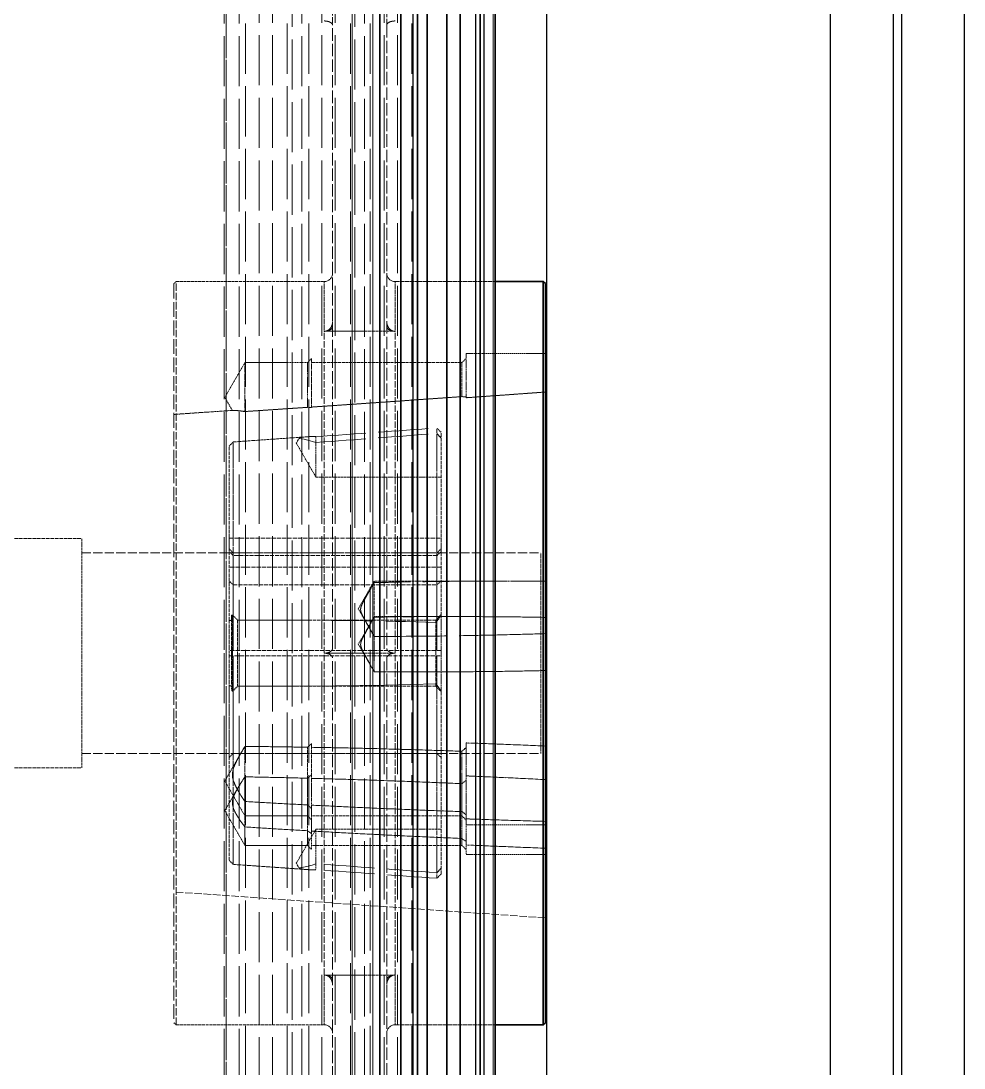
# Model space of a CAD drawing. Header units: millimetres. Extents: x 2711 to 34823, y 3042 to 25750.
# Drawn here: x 14853.1 to 15079.1, y 12528.1 to 12778.9 of the extents above; entities that cross this region are included whole.
import ezdxf

# ---------------------------------------------------------------- set-up
doc = ezdxf.new("R2010")
doc.units = ezdxf.units.MM
doc.linetypes.add('DASHED', pattern=[15, 12, -3])

# ---------------------------------------------------------------- blocks, each defined once
blk = doc.blocks.new('A$C637D7238')
at = {"color": 7, "linetype": 'DASHED', "lineweight": 13}
for p, q in [((973.35, 2530), (973.35, 10)), ((978.35, 2530), (978.35, 10)), ((980, 2530), (980, 10)), ((942.67, 1672.8), (942.67, 1270)), ((946.32, 1672.8), (946.32, 1270)), ((946.32, 1672.8), (946.32, 1270)), ((959.02, 1270), (959.02, 1672.8)), ((959.02, 1270), (959.02, 1672.8)), ((961.32, 1672.8), (961.32, 1270)), ((961.32, 1672.8), (961.32, 1270)), ((974.02, 1270), (974.02, 1672.8)), ((974.02, 1270), (974.02, 1672.8)), ((976.32, 1672.8), (976.32, 1270)), ((976.32, 1672.8), (976.32, 1270)), ((989.02, 1270), (989.02, 1672.8)), ((991.32, 1672.8), (991.32, 1270)), ((1004.02, 1270), (1004.02, 1672.8)), ((951.07, 881), (951.07, 1659)), ((951.07, 881), (951.07, 1659)), ((954.27, 881), (954.27, 1659)), ((954.27, 881), (954.27, 1659)), ((966.07, 881), (966.07, 1659)), ((966.07, 881), (966.07, 1659)), ((969.27, 881), (969.27, 1659)), ((969.27, 881), (969.27, 1659)), ((981.07, 881), (981.07, 1659)), ((981.07, 881), (981.07, 1659)), ((984.27, 881), (984.27, 1659)), ((984.27, 881), (984.27, 1659)), ((996.07, 881), (996.07, 1659)), ((999.27, 881), (999.27, 1659)), ((943.17, 887.5), (943.17, 1652.5)), ((943.17, 890.1), (943.17, 1652.5)), ((1007.17, 1652.5), (1007.17, 887.5)), ((947.81, 1645.77), (947.81, 1137.91)), ((957.81, 1645.77), (957.81, 1137.91)), ((962.96, 1645.77), (962.96, 1137.91)), ((972.96, 1645.77), (972.96, 1137.91)), ((977.71, 1645.77), (977.71, 1137.92)), ((987.71, 1645.77), (987.71, 1137.92)), ((1007.17, 1421.41), (1007.17, 887.5)), ((942.67, 1270), (942.67, 867.2)), ((946.32, 1270), (946.32, 867.2)), ((946.32, 1270), (946.32, 867.2)), ((959.02, 867.2), (959.02, 1270)), ((959.02, 867.2), (959.02, 1270)), ((961.32, 1270), (961.32, 867.2)), ((961.32, 1270), (961.32, 867.2)), ((974.02, 867.2), (974.02, 1270)), ((974.02, 867.2), (974.02, 1270)), ((976.32, 1270), (976.32, 867.2)), ((976.32, 1270), (976.32, 867.2)), ((989.02, 867.2), (989.02, 1270)), ((991.32, 1270), (991.32, 867.2)), ((1004.02, 867.2), (1004.02, 1270))]:
    blk.add_line(p, q, dxfattribs=at)
at = {"color": 7, "lineweight": 35}
for p, q in [((980, 2530), (980, 10)), ((985, 2530), (985, 10)), ((989.02, 1270), (989.02, 1672.8)), ((991.32, 1672.8), (991.32, 1270)), ((1004.02, 1270), (1004.02, 1672.8)), ((1007.67, 1270), (1007.67, 1672.8)), ((996.07, 887.37), (996.07, 1659)), ((999.27, 882.8), (999.27, 1659)), ((989.02, 897.44), (989.02, 1270)), ((991.32, 1270), (991.32, 894.16)), ((1004.02, 876.02), (1004.02, 1270)), ((1007.67, 870.81), (1007.67, 1270))]:
    blk.add_line(p, q, dxfattribs=at)
at = {"color": 7, "lineweight": 13}
for p, q in [((973.35, 2525), (973.35, 15)), ((978.35, 2525), (978.35, 15))]:
    blk.add_line(p, q, dxfattribs=at)
at = {"color": 7, "linetype": 'DASHED', "lineweight": 13, "ltscale": 0.128461}
for p, q in [((968.67, 1497.48), (968.67, 1420.41)), ((981.67, 1420.41), (981.67, 1497.48))]:
    blk.add_line(p, q, dxfattribs=at)
at = {"color": 7, "linetype": 'DASHED', "lineweight": 13, "ltscale": 0.248759}
for p, q in [((968.67, 1271.15), (968.67, 1420.41)), ((981.67, 1420.41), (981.67, 1271.15)), ((968.67, 1119.59), (968.67, 1268.85)), ((981.67, 1268.85), (981.67, 1119.59))]:
    blk.add_line(p, q, dxfattribs=at)
at = {"color": 7, "linetype": 'DASHED', "lineweight": 13, "ltscale": 0.001179}
for p, q in [((930.67, 1358.5), (931.17, 1359)), ((931.17, 1181), (930.67, 1181.5))]:
    blk.add_line(p, q, dxfattribs=at)
at = {"color": 7, "linetype": 'DASHED', "lineweight": 13, "ltscale": 0.295}
blk.add_line((930.67, 1358.5), (930.67, 1181.5), dxfattribs=at)
at = {"color": 7, "linetype": 'DASHED', "lineweight": 13, "ltscale": 0.148333}
for p, q in [((931.17, 1270), (931.17, 1359)), ((931.17, 1270), (931.17, 1359)), ((1019.17, 1359), (1019.17, 1270)), ((931.17, 1181), (931.17, 1270)), ((931.17, 1181), (931.17, 1270)), ((1019.17, 1270), (1019.17, 1181))]:
    blk.add_line(p, q, dxfattribs=at)
at = {"color": 7, "linetype": 'DASHED', "lineweight": 13, "ltscale": 0.059167}
for p, q in [((931.17, 1359), (966.67, 1359)), ((931.17, 1181), (966.67, 1181))]:
    blk.add_line(p, q, dxfattribs=at)
at = {"color": 7, "linetype": 'DASHED', "lineweight": 13, "ltscale": 0.019873}
for p, q in [((966.67, 1347.08), (966.67, 1359)), ((983.67, 1347.08), (983.67, 1359)), ((966.67, 1181), (966.67, 1192.92)), ((983.67, 1181), (983.67, 1192.92))]:
    blk.add_line(p, q, dxfattribs=at)
at = {"color": 7, "linetype": 'DASHED', "lineweight": 13, "ltscale": 0.04}
for p, q in [((983.67, 1359), (1007.67, 1359)), ((1018.58, 1270), (1018.58, 1294)), ((1018.58, 1246), (1018.58, 1270)), ((983.67, 1181), (1007.67, 1181))]:
    blk.add_line(p, q, dxfattribs=at)
at = {"color": 7, "lineweight": 35, "ltscale": 0.019166}
for p, q in [((1007.67, 1359), (1019.17, 1359)), ((1007.67, 1181), (1019.17, 1181))]:
    blk.add_line(p, q, dxfattribs=at)
at = {"color": 7, "lineweight": 35, "ltscale": 0.148333}
for p, q in [((1019.17, 1359), (1019.17, 1270)), ((1019.17, 1270), (1019.17, 1181))]:
    blk.add_line(p, q, dxfattribs=at)
at = {"color": 7, "lineweight": 35, "ltscale": 0.001179}
for p, q in [((1019.67, 1358.5), (1019.17, 1359)), ((1019.17, 1181), (1019.67, 1181.5))]:
    blk.add_line(p, q, dxfattribs=at)
at = {"color": 7, "lineweight": 35, "ltscale": 0.295}
blk.add_line((1019.67, 1181.5), (1019.67, 1358.5), dxfattribs=at)
at = {"color": 7, "linetype": 'DASHED', "lineweight": 13, "ltscale": 0.028333}
for p, q in [((983.67, 1347.08), (966.67, 1347.08)), ((983.67, 1347.08), (966.67, 1347.08)), ((983.67, 1270), (966.67, 1270)), ((983.67, 1270), (966.67, 1270)), ((983.67, 1192.92), (966.67, 1192.92)), ((983.67, 1192.92), (966.67, 1192.92))]:
    blk.add_line(p, q, dxfattribs=at)
at = {"color": 7, "linetype": 'DASHED', "lineweight": 13, "ltscale": 0.12846}
for p, q in [((966.67, 1270), (966.67, 1347.08)), ((966.67, 1270), (966.67, 1347.08)), ((983.67, 1270), (983.67, 1347.08)), ((983.67, 1270), (983.67, 1347.08)), ((966.67, 1192.92), (966.67, 1270)), ((966.67, 1192.92), (966.67, 1270)), ((983.67, 1192.92), (983.67, 1270)), ((983.67, 1192.92), (983.67, 1270))]:
    blk.add_line(p, q, dxfattribs=at)
at = {"color": 7, "linetype": 'DASHED', "lineweight": 13, "ltscale": 0.0175}
blk.add_line((1000.67, 1341.76), (1000.67, 1331.26), dxfattribs=at)
at = {"color": 7, "linetype": 'DASHED', "lineweight": 13, "ltscale": 0.031667}
for p, q in [((1019.67, 1341.76), (1000.67, 1341.76)), ((1019.67, 1228.87), (1000.67, 1228.87)), ((1019.67, 1221.78), (1000.67, 1221.78))]:
    blk.add_line(p, q, dxfattribs=at)
at = {"color": 7, "linetype": 'DASHED', "lineweight": 13, "ltscale": 0.016038}
for p, q in [((942.86, 1331.26), (947.67, 1339.6)), ((942.86, 1239.37), (947.67, 1231.03)), ((942.86, 1232.28), (947.67, 1223.95))]:
    blk.add_line(p, q, dxfattribs=at)
at = {"color": 7, "linetype": 'DASHED', "lineweight": 13, "ltscale": 0.019553}
blk.add_line((947.67, 1339.6), (947.67, 1327.87), dxfattribs=at)
blk.add_line((947.67, 1339.6), (947.67, 1327.87), dxfattribs=at)
at = {"color": 7, "linetype": 'DASHED', "lineweight": 13, "ltscale": 0.02503}
for p, q in [((947.67, 1339.6), (962.69, 1339.6)), ((962.69, 1231.03), (947.67, 1231.03)), ((962.69, 1223.95), (947.67, 1223.95))]:
    blk.add_line(p, q, dxfattribs=at)
at = {"color": 7, "linetype": 'DASHED', "lineweight": 13, "ltscale": 0.002314}
for p, q in [((962.69, 1339.6), (963.67, 1340.58)), ((999.69, 1339.6), (1000.67, 1340.58)), ((962.69, 1231.03), (963.67, 1230.05)), ((999.69, 1231.03), (1000.67, 1230.05)), ((962.69, 1223.95), (963.67, 1222.97)), ((999.69, 1223.95), (1000.67, 1222.97))]:
    blk.add_line(p, q, dxfattribs=at)
at = {"color": 7, "linetype": 'DASHED', "lineweight": 13, "ltscale": 0.01787}
blk.add_line((962.69, 1339.6), (962.69, 1328.88), dxfattribs=at)
blk.add_line((962.69, 1339.6), (962.69, 1328.88), dxfattribs=at)
at = {"color": 7, "linetype": 'DASHED', "lineweight": 13, "ltscale": 0.019631}
blk.add_line((963.67, 1340.58), (963.67, 1328.8), dxfattribs=at)
at = {"color": 7, "linetype": 'DASHED', "lineweight": 13, "ltscale": 0.06003}
for p, q in [((963.67, 1339.6), (999.69, 1339.6)), ((999.69, 1231.03), (963.67, 1231.03)), ((999.69, 1223.95), (963.67, 1223.95))]:
    blk.add_line(p, q, dxfattribs=at)
at = {"color": 7, "linetype": 'DASHED', "lineweight": 13, "ltscale": 0.013597}
blk.add_line((999.69, 1339.6), (999.69, 1331.44), dxfattribs=at)
blk.add_line((999.69, 1339.6), (999.69, 1331.44), dxfattribs=at)
at = {"color": 7, "linetype": 'DASHED', "lineweight": 13, "ltscale": 0.013798}
for p, q in [((1010.17, 1331.85), (1001.91, 1331.26)), ((1001.91, 1331.26), (1010.17, 1331.85))]:
    blk.add_line(p, q, dxfattribs=at)
at = {"color": 7, "linetype": 'DASHED', "lineweight": 13, "ltscale": 0.015874}
for p, q in [((1019.67, 1332.54), (1010.17, 1331.85)), ((1010.17, 1331.85), (1019.67, 1332.54))]:
    blk.add_line(p, q, dxfattribs=at)
at = {"color": 7, "linetype": 'DASHED', "lineweight": 13, "ltscale": 0.005987}
blk.add_line((944.66, 1328.15), (942.86, 1331.26), dxfattribs=at)
at = {"color": 7, "linetype": 'DASHED', "lineweight": 13, "ltscale": 0.013635}
for p, q in [((971.83, 1329.5), (963.67, 1328.94)), ((963.67, 1328.94), (971.83, 1329.5))]:
    blk.add_line(p, q, dxfattribs=at)
at = {"color": 7, "linetype": 'DASHED', "lineweight": 13, "ltscale": 0.015307}
for p, q in [((981, 1330.13), (971.83, 1329.5)), ((971.83, 1329.5), (981, 1330.13))]:
    blk.add_line(p, q, dxfattribs=at)
at = {"color": 7, "linetype": 'DASHED', "lineweight": 13, "ltscale": 0.016451}
for p, q in [((990.84, 1330.82), (981, 1330.13)), ((981, 1330.13), (990.84, 1330.82))]:
    blk.add_line(p, q, dxfattribs=at)
at = {"color": 7, "linetype": 'DASHED', "lineweight": 13, "ltscale": 0.014781}
for p, q in [((999.69, 1331.44), (990.84, 1330.82)), ((990.84, 1330.82), (999.69, 1331.44))]:
    blk.add_line(p, q, dxfattribs=at)
at = {"color": 7, "linetype": 'DASHED', "lineweight": 13, "ltscale": 0.000820579}
for p, q in [((1000.18, 1331.41), (999.69, 1331.44)), ((999.69, 1331.44), (1000.18, 1331.41))]:
    blk.add_line(p, q, dxfattribs=at)
at = {"color": 7, "linetype": 'DASHED', "lineweight": 13, "ltscale": 0.000820129}
for p, q in [((1000.67, 1331.37), (1000.18, 1331.41)), ((1000.18, 1331.41), (1000.67, 1331.37))]:
    blk.add_line(p, q, dxfattribs=at)
at = {"color": 7, "linetype": 'DASHED', "lineweight": 13, "ltscale": 0.002076}
for p, q in [((1001.91, 1331.26), (1000.67, 1331.18)), ((1000.67, 1331.18), (1001.91, 1331.26))]:
    blk.add_line(p, q, dxfattribs=at)
at = {"color": 7, "linetype": 'DASHED', "lineweight": 13, "ltscale": 0.000146866}
blk.add_line((1000.67, 1331.26), (1000.67, 1331.18), dxfattribs=at)
at = {"color": 7, "linetype": 'DASHED', "lineweight": 13, "ltscale": 0.023364}
blk.add_line((930.67, 1327.18), (944.66, 1328.15), dxfattribs=at)
at = {"color": 7, "linetype": 'DASHED', "lineweight": 13, "ltscale": 0.000419554}
for p, q in [((947.42, 1327.91), (947.67, 1327.87)), ((947.67, 1327.87), (947.42, 1327.91))]:
    blk.add_line(p, q, dxfattribs=at)
at = {"color": 7, "linetype": 'DASHED', "lineweight": 13, "ltscale": 0.012542}
for p, q in [((955.18, 1328.37), (947.67, 1327.87)), ((947.67, 1327.87), (955.18, 1328.37))]:
    blk.add_line(p, q, dxfattribs=at)
at = {"color": 7, "linetype": 'DASHED', "lineweight": 13, "ltscale": 0.012544}
for p, q in [((962.69, 1328.88), (955.18, 1328.37)), ((955.18, 1328.37), (962.69, 1328.88))]:
    blk.add_line(p, q, dxfattribs=at)
at = {"color": 7, "linetype": 'DASHED', "lineweight": 13, "ltscale": 0.000812178}
blk.add_line((962.69, 1328.88), (963.18, 1328.84), dxfattribs=at)
at = {"color": 7, "linetype": 'DASHED', "lineweight": 13, "ltscale": 0.000812151}
blk.add_line((963.18, 1328.84), (962.69, 1328.88), dxfattribs=at)
at = {"color": 7, "linetype": 'DASHED', "lineweight": 13, "ltscale": 0.000828895}
for p, q in [((963.18, 1328.84), (963.67, 1328.8)), ((963.67, 1328.8), (963.18, 1328.84))]:
    blk.add_line(p, q, dxfattribs=at)
at = {"color": 7, "linetype": 'DASHED', "lineweight": 13, "ltscale": 0.029736}
for p, q in [((944.88, 1320.59), (962.67, 1321.83)), ((962.67, 1218.17), (944.88, 1219.41))]:
    blk.add_line(p, q, dxfattribs=at)
at = {"color": 7, "linetype": 'DASHED', "lineweight": 13, "ltscale": 0.001388}
for p, q in [((964.68, 1321.85), (964.68, 1321.02)), ((964.68, 1218.98), (964.68, 1218.15))]:
    blk.add_line(p, q, dxfattribs=at)
at = {"color": 7, "linetype": 'DASHED', "lineweight": 13, "ltscale": 0.002388}
for p, q in [((994.68, 1322.9), (993.68, 1323.92)), ((993.68, 1216.08), (994.68, 1217.1))]:
    blk.add_line(p, q, dxfattribs=at)
at = {"color": 7, "linetype": 'DASHED', "lineweight": 13, "ltscale": 0.077148}
for p, q in [((993.68, 1277.63), (993.68, 1323.92)), ((993.68, 1216.08), (993.68, 1262.37))]:
    blk.add_line(p, q, dxfattribs=at)
at = {"color": 7, "linetype": 'DASHED', "lineweight": 13, "ltscale": 0.086675}
for p, q in [((993.68, 1270.6), (993.68, 1322.6)), ((993.68, 1217.39), (993.68, 1269.4))]:
    blk.add_line(p, q, dxfattribs=at)
at = {"color": 7, "linetype": 'DASHED', "lineweight": 13, "ltscale": 0.073122}
for p, q in [((994.68, 1279.02), (994.68, 1322.9)), ((994.68, 1217.1), (994.68, 1260.98))]:
    blk.add_line(p, q, dxfattribs=at)
at = {"color": 7, "linetype": 'DASHED', "lineweight": 13, "ltscale": 0.002357}
for p, q in [((943.88, 1319.59), (944.88, 1320.59)), ((943.88, 1295), (944.88, 1294)), ((993.68, 1294), (994.68, 1295)), ((944.88, 1246), (943.88, 1245)), ((994.68, 1245), (993.68, 1246)), ((944.88, 1219.41), (943.88, 1220.41))]:
    blk.add_line(p, q, dxfattribs=at)
at = {"color": 7, "linetype": 'DASHED', "lineweight": 13, "ltscale": 0.069664}
for p, q in [((943.88, 1277.79), (943.88, 1319.59)), ((943.88, 1220.41), (943.88, 1262.21))]:
    blk.add_line(p, q, dxfattribs=at)
at = {"color": 7, "linetype": 'DASHED', "lineweight": 13, "ltscale": 0.069381}
for p, q in [((944.88, 1278.96), (944.88, 1320.59)), ((944.88, 1219.41), (944.88, 1261.04))]:
    blk.add_line(p, q, dxfattribs=at)
at = {"color": 7, "linetype": 'DASHED', "lineweight": 13, "ltscale": 0.083313}
for p, q in [((944.88, 1270.6), (944.88, 1320.59)), ((944.88, 1219.41), (944.88, 1269.4))]:
    blk.add_line(p, q, dxfattribs=at)
at = {"color": 7, "linetype": 'DASHED', "lineweight": 13, "ltscale": 0.002303}
for p, q in [((959.99, 1320.31), (960.68, 1321.5)), ((959.99, 1219.69), (960.68, 1218.5))]:
    blk.add_line(p, q, dxfattribs=at)
at = {"color": 7, "linetype": 'DASHED', "lineweight": 13, "ltscale": 0.015636}
for p, q in [((959.99, 1320.31), (964.68, 1312.18)), ((959.99, 1219.69), (964.68, 1227.82))]:
    blk.add_line(p, q, dxfattribs=at)
at = {"color": 7, "linetype": 'DASHED', "lineweight": 13, "ltscale": 1.59035e-05}
for p, q in [((960.68, 1321.5), (960.67, 1321.5)), ((960.67, 1218.5), (960.68, 1218.5))]:
    blk.add_line(p, q, dxfattribs=at)
at = {"color": 7, "linetype": 'DASHED', "lineweight": 13, "ltscale": 0.014722}
for p, q in [((964.68, 1321.02), (964.68, 1312.18)), ((964.68, 1227.82), (964.68, 1218.98))]:
    blk.add_line(p, q, dxfattribs=at)
at = {"color": 7, "linetype": 'DASHED', "lineweight": 13, "ltscale": 0.001401}
for p, q in [((964.68, 1320.44), (964.68, 1319.6)), ((964.68, 1220.4), (964.68, 1219.56))]:
    blk.add_line(p, q, dxfattribs=at)
at = {"color": 7, "linetype": 'DASHED', "lineweight": 13, "ltscale": 0.05}
for p, q in [((964.68, 1312.18), (994.68, 1312.18)), ((964.68, 1227.82), (994.68, 1227.82))]:
    blk.add_line(p, q, dxfattribs=at)
at = {"color": 7, "linetype": 'DASHED', "lineweight": 13, "ltscale": 0.071667}
for p, q in [((865.58, 1297.5), (908.58, 1297.5)), ((865.58, 1242.5), (908.58, 1242.5))]:
    blk.add_line(p, q, dxfattribs=at)
at = {"color": 7, "linetype": 'DASHED', "lineweight": 13, "ltscale": 0.045833}
for p, q in [((908.58, 1270), (908.58, 1297.5)), ((908.58, 1242.5), (908.58, 1270))]:
    blk.add_line(p, q, dxfattribs=at)
at = {"color": 7, "linetype": 'DASHED', "lineweight": 13, "ltscale": 0.005485}
for p, q in [((943.88, 1294.28), (943.88, 1297.58)), ((994.68, 1297.58), (994.68, 1294.28))]:
    blk.add_line(p, q, dxfattribs=at)
at = {"color": 7, "linetype": 'DASHED', "lineweight": 13, "ltscale": 0.084667}
for p, q in [((943.88, 1297.58), (994.68, 1297.58)), ((994.68, 1290.58), (943.88, 1290.58)), ((994.68, 1270.6), (943.88, 1270.6)), ((943.88, 1269.4), (994.68, 1269.4))]:
    blk.add_line(p, q, dxfattribs=at)
at = {"color": 7, "linetype": 'DASHED', "lineweight": 13, "ltscale": 0.002246}
for p, q in [((944.88, 1293.38), (943.88, 1294.28)), ((994.68, 1294.28), (993.68, 1293.38))]:
    blk.add_line(p, q, dxfattribs=at)
at = {"color": 7, "linetype": 'DASHED', "lineweight": 13, "ltscale": 0.183333}
for p, q in [((908.58, 1294), (1018.58, 1294)), ((908.58, 1246), (1018.58, 1246))]:
    blk.add_line(p, q, dxfattribs=at)
at = {"color": 7, "linetype": 'DASHED', "lineweight": 13, "ltscale": 0.039}
for p, q in [((944.88, 1270.6), (944.88, 1294)), ((993.68, 1270.6), (993.68, 1294)), ((944.88, 1246), (944.88, 1269.4)), ((944.88, 1246), (944.88, 1269.4)), ((993.68, 1246), (993.68, 1269.4)), ((993.68, 1246), (993.68, 1269.4))]:
    blk.add_line(p, q, dxfattribs=at)
at = {"color": 7, "linetype": 'DASHED', "lineweight": 13, "ltscale": 0.001032}
for p, q in [((944.88, 1293.38), (944.88, 1294)), ((993.68, 1293.38), (993.68, 1294))]:
    blk.add_line(p, q, dxfattribs=at)
at = {"color": 7, "linetype": 'DASHED', "lineweight": 13, "ltscale": 0.081333}
for p, q in [((944.88, 1294), (993.68, 1294)), ((993.68, 1293.38), (944.88, 1293.38)), ((944.88, 1286.38), (993.68, 1286.38)), ((993.68, 1246), (944.88, 1246))]:
    blk.add_line(p, q, dxfattribs=at)
at = {"color": 7, "linetype": 'DASHED', "lineweight": 13, "ltscale": 0.002247}
for p, q in [((943.88, 1287.28), (944.88, 1286.38)), ((993.68, 1286.38), (994.68, 1287.28))]:
    blk.add_line(p, q, dxfattribs=at)
at = {"color": 7, "linetype": 'DASHED', "lineweight": 13, "ltscale": 0.01275}
for p, q in [((974.85, 1280.64), (978.67, 1287.26)), ((974.85, 1272.14), (978.67, 1278.76)), ((974.85, 1272.14), (978.67, 1265.51))]:
    blk.add_line(p, q, dxfattribs=at)
at = {"color": 7, "linetype": 'DASHED', "lineweight": 13, "ltscale": 0.000609677}
blk.add_line((978.67, 1286.89), (978.49, 1286.57), dxfattribs=at)
at = {"color": 7, "linetype": 'DASHED', "lineweight": 13, "ltscale": 0.009124}
blk.add_line((978.67, 1287.26), (978.67, 1281.79), dxfattribs=at)
at = {"color": 7, "linetype": 'DASHED', "lineweight": 13, "ltscale": 0.052966}
blk.add_line((1010.45, 1287.26), (978.67, 1287.26), dxfattribs=at)
at = {"color": 7, "linetype": 'DASHED', "lineweight": 13, "ltscale": 0.002115}
blk.add_line((1010.45, 1287.26), (1011.72, 1287.26), dxfattribs=at)
at = {"color": 7, "linetype": 'DASHED', "lineweight": 13, "ltscale": 0.026302}
for p, q in [((944.88, 1270.6), (944.88, 1286.38)), ((993.68, 1270.6), (993.68, 1286.38))]:
    blk.add_line(p, q, dxfattribs=at)
at = {"color": 7, "linetype": 'DASHED', "lineweight": 13, "ltscale": 0.012959}
blk.add_line((978.67, 1281.79), (978.67, 1274.01), dxfattribs=at)
at = {"color": 7, "linetype": 'DASHED', "lineweight": 13, "ltscale": 0.000419417}
for p, q in [((944.43, 1279.11), (944.68, 1279.14)), ((944.68, 1260.86), (944.43, 1260.89))]:
    blk.add_line(p, q, dxfattribs=at)
at = {"color": 7, "linetype": 'DASHED', "lineweight": 13, "ltscale": 0.002055}
for p, q in [((944.43, 1279.11), (944.43, 1277.88)), ((944.43, 1262.12), (944.43, 1260.89))]:
    blk.add_line(p, q, dxfattribs=at)
at = {"color": 7, "linetype": 'DASHED', "lineweight": 13, "ltscale": 0.000447561}
for p, q in [((944.68, 1279.14), (944.88, 1278.96)), ((944.88, 1261.04), (944.68, 1260.86))]:
    blk.add_line(p, q, dxfattribs=at)
at = {"color": 7, "linetype": 'DASHED', "lineweight": 13, "ltscale": 0.03046}
blk.add_line((944.68, 1260.86), (944.68, 1279.14), dxfattribs=at)
at = {"color": 7, "linetype": 'DASHED', "lineweight": 13, "ltscale": 0.011631}
blk.add_line((974.85, 1280.64), (978.34, 1274.59), dxfattribs=at)
at = {"color": 7, "linetype": 'DASHED', "lineweight": 13, "ltscale": 0.002946}
for p, q in [((993.43, 1277.94), (994.68, 1279.19)), ((994.68, 1260.81), (993.43, 1262.06))]:
    blk.add_line(p, q, dxfattribs=at)
at = {"color": 7, "linetype": 'DASHED', "lineweight": 13, "ltscale": 0.030624}
blk.add_line((994.68, 1279.19), (994.68, 1260.81), dxfattribs=at)
at = {"color": 7, "linetype": 'DASHED', "lineweight": 13, "ltscale": 0.012982}
for p, q in [((943.88, 1270), (943.88, 1277.79)), ((943.88, 1262.21), (943.88, 1270))]:
    blk.add_line(p, q, dxfattribs=at)
at = {"color": 7, "linetype": 'DASHED', "lineweight": 13, "ltscale": 0.013127}
for p, q in [((944.43, 1270), (944.43, 1277.88)), ((944.43, 1262.12), (944.43, 1270))]:
    blk.add_line(p, q, dxfattribs=at)
at = {"color": 7, "linetype": 'DASHED', "lineweight": 13, "ltscale": 0.002457}
for p, q in [((944.88, 1278.96), (945.93, 1277.92)), ((945.93, 1262.08), (944.88, 1261.04))]:
    blk.add_line(p, q, dxfattribs=at)
at = {"color": 7, "linetype": 'DASHED', "lineweight": 13, "ltscale": 0.013207}
for p, q in [((945.93, 1277.92), (945.93, 1270)), ((945.93, 1270), (945.93, 1262.08))]:
    blk.add_line(p, q, dxfattribs=at)
at = {"color": 7, "linetype": 'DASHED', "lineweight": 13, "ltscale": 0.068235}
blk.add_line((993.43, 1277.94), (952.49, 1277.94), dxfattribs=at)
at = {"color": 7, "linetype": 'DASHED', "lineweight": 13, "ltscale": 0.000620548}
blk.add_line((978.49, 1278.31), (978.67, 1278.63), dxfattribs=at)
at = {"color": 7, "linetype": 'DASHED', "lineweight": 13, "ltscale": 0.010656}
blk.add_line((978.67, 1278.76), (978.67, 1272.37), dxfattribs=at)
at = {"color": 7, "linetype": 'DASHED', "lineweight": 13, "ltscale": 0.031426}
blk.add_line((997.53, 1278.76), (978.67, 1278.76), dxfattribs=at)
at = {"color": 7, "linetype": 'DASHED', "lineweight": 13, "ltscale": 0.000966644}
for p, q in [((993.43, 1277.36), (993.43, 1277.94)), ((993.43, 1262.06), (993.43, 1262.64))]:
    blk.add_line(p, q, dxfattribs=at)
at = {"color": 7, "linetype": 'DASHED', "lineweight": 13, "ltscale": 0.013229}
for p, q in [((993.43, 1270), (993.43, 1277.94)), ((993.43, 1262.06), (993.43, 1270))]:
    blk.add_line(p, q, dxfattribs=at)
at = {"color": 7, "linetype": 'DASHED', "lineweight": 13, "ltscale": 0.000621501}
for p, q in [((993.43, 1277.36), (993.68, 1277.63)), ((993.68, 1262.37), (993.43, 1262.64))]:
    blk.add_line(p, q, dxfattribs=at)
at = {"color": 7, "linetype": 'DASHED', "lineweight": 13, "ltscale": 0.000497955}
blk.add_line((978.34, 1274.59), (978.49, 1274.34), dxfattribs=at)
at = {"color": 7, "linetype": 'DASHED', "lineweight": 13, "ltscale": 0.000620218}
blk.add_line((978.49, 1274.34), (978.67, 1274.01), dxfattribs=at)
at = {"color": 7, "linetype": 'DASHED', "lineweight": 13, "ltscale": 0.011427}
blk.add_line((978.67, 1272.37), (978.67, 1265.51), dxfattribs=at)
at = {"color": 7, "linetype": 'DASHED', "lineweight": 13, "ltscale": 0.000622532}
blk.add_line((978.67, 1265.57), (978.49, 1265.89), dxfattribs=at)
at = {"color": 7, "linetype": 'DASHED', "lineweight": 13, "ltscale": 0.020466}
blk.add_line((990.95, 1265.51), (978.67, 1265.51), dxfattribs=at)
at = {"color": 7, "linetype": 'DASHED', "lineweight": 13, "ltscale": 0.028796}
blk.add_line((943.88, 1245), (943.88, 1262.28), dxfattribs=at)
at = {"color": 7, "linetype": 'DASHED', "lineweight": 13, "ltscale": 0.068234}
blk.add_line((993.43, 1262.06), (952.49, 1262.06), dxfattribs=at)
at = {"color": 7, "linetype": 'DASHED', "lineweight": 13, "ltscale": 0.00080511}
blk.add_line((947.67, 1247.66), (947.42, 1247.24), dxfattribs=at)
at = {"color": 7, "linetype": 'DASHED', "lineweight": 13, "ltscale": 0.02076}
blk.add_line((947.67, 1247.66), (947.67, 1235.2), dxfattribs=at)
at = {"color": 7, "linetype": 'DASHED', "lineweight": 13, "ltscale": 0.001101}
blk.add_line((963.18, 1247.92), (962.69, 1247.48), dxfattribs=at)
at = {"color": 7, "linetype": 'DASHED', "lineweight": 13, "ltscale": 0.020459}
blk.add_line((962.69, 1247.48), (962.69, 1235.2), dxfattribs=at)
at = {"color": 7, "linetype": 'DASHED', "lineweight": 13, "ltscale": 0.001123}
blk.add_line((963.67, 1248.38), (963.18, 1247.92), dxfattribs=at)
at = {"color": 7, "linetype": 'DASHED', "lineweight": 13, "ltscale": 0.022783}
blk.add_line((963.67, 1248.38), (963.67, 1234.71), dxfattribs=at)
at = {"color": 7, "linetype": 'DASHED', "lineweight": 13, "ltscale": 0.001102}
blk.add_line((999.69, 1246.5), (1000.18, 1246.94), dxfattribs=at)
at = {"color": 7, "linetype": 'DASHED', "lineweight": 13, "ltscale": 0.018825}
blk.add_line((999.69, 1246.5), (999.69, 1235.2), dxfattribs=at)
at = {"color": 7, "linetype": 'DASHED', "lineweight": 13, "ltscale": 0.001103}
blk.add_line((1000.18, 1246.94), (1000.67, 1247.38), dxfattribs=at)
at = {"color": 7, "linetype": 'DASHED', "lineweight": 13, "ltscale": 0.002072}
for p, q in [((1000.67, 1248.5), (1001.91, 1248.46)), ((1001.91, 1230.27), (1000.67, 1230.32))]:
    blk.add_line(p, q, dxfattribs=at)
at = {"color": 7, "linetype": 'DASHED', "lineweight": 13, "ltscale": 7.28607e-05}
blk.add_line((1000.67, 1248.5), (1000.67, 1248.46), dxfattribs=at)
at = {"color": 7, "linetype": 'DASHED', "lineweight": 13, "ltscale": 0.032656}
blk.add_line((1000.67, 1248.46), (1000.67, 1228.87), dxfattribs=at)
at = {"color": 7, "linetype": 'DASHED', "lineweight": 13, "ltscale": 0.012498}
blk.add_line((942.86, 1239.37), (946.61, 1245.86), dxfattribs=at)
at = {"color": 7, "linetype": 'DASHED', "lineweight": 13, "ltscale": 0.000761406}
blk.add_line((947.42, 1239.99), (947.67, 1240.37), dxfattribs=at)
at = {"color": 7, "linetype": 'DASHED', "lineweight": 13, "ltscale": 0.022032}
blk.add_line((947.67, 1240.37), (947.67, 1227.15), dxfattribs=at)
at = {"color": 7, "linetype": 'DASHED', "lineweight": 13, "ltscale": 0.001063}
blk.add_line((962.69, 1240.04), (963.18, 1240.46), dxfattribs=at)
at = {"color": 7, "linetype": 'DASHED', "lineweight": 13, "ltscale": 0.021488}
blk.add_line((962.69, 1240.04), (962.69, 1227.15), dxfattribs=at)
at = {"color": 7, "linetype": 'DASHED', "lineweight": 13, "ltscale": 0.001084}
blk.add_line((963.18, 1240.46), (963.67, 1240.88), dxfattribs=at)
at = {"color": 7, "linetype": 'DASHED', "lineweight": 13, "ltscale": 0.001065}
for p, q in [((1000.18, 1239.15), (999.69, 1238.74)), ((1000.18, 1231.66), (999.69, 1232.06))]:
    blk.add_line(p, q, dxfattribs=at)
at = {"color": 7, "linetype": 'DASHED', "lineweight": 13, "ltscale": 0.001066}
blk.add_line((1000.67, 1239.56), (1000.18, 1239.15), dxfattribs=at)
at = {"color": 7, "linetype": 'DASHED', "lineweight": 13, "ltscale": 0.002073}
for p, q in [((1001.91, 1240.56), (1000.67, 1240.61)), ((1000.67, 1224.06), (1001.91, 1224.01))]:
    blk.add_line(p, q, dxfattribs=at)
at = {"color": 7, "linetype": 'DASHED', "lineweight": 13, "ltscale": 0.00991}
blk.add_line((942.86, 1232.28), (945.83, 1237.43), dxfattribs=at)
at = {"color": 7, "linetype": 'DASHED', "lineweight": 13, "ltscale": 0.000688542}
blk.add_line((945.63, 1237.07), (945.83, 1237.43), dxfattribs=at)
at = {"color": 7, "linetype": 'DASHED', "lineweight": 13, "ltscale": 0.019314}
blk.add_line((999.69, 1238.74), (999.69, 1227.15), dxfattribs=at)
at = {"color": 7, "linetype": 'DASHED', "lineweight": 13, "ltscale": 0.000748011}
blk.add_line((947.42, 1234.85), (947.67, 1234.48), dxfattribs=at)
at = {"color": 7, "linetype": 'DASHED', "lineweight": 13, "ltscale": 0.006945}
for p, q in [((947.67, 1235.2), (947.67, 1231.03)), ((962.69, 1235.2), (962.69, 1231.03)), ((999.69, 1235.2), (999.69, 1231.03))]:
    blk.add_line(p, q, dxfattribs=at)
at = {"color": 7, "linetype": 'DASHED', "lineweight": 13, "ltscale": 0.007763}
blk.add_line((963.67, 1234.71), (963.67, 1230.05), dxfattribs=at)
at = {"color": 7, "linetype": 'DASHED', "lineweight": 13, "ltscale": 0.001062}
for p, q in [((962.69, 1233.65), (963.18, 1233.24)), ((1000.67, 1231.25), (1000.18, 1231.66))]:
    blk.add_line(p, q, dxfattribs=at)
at = {"color": 7, "linetype": 'DASHED', "lineweight": 13, "ltscale": 0.001079}
blk.add_line((963.18, 1233.24), (963.67, 1232.82), dxfattribs=at)
at = {"color": 7, "linetype": 'DASHED', "lineweight": 13, "ltscale": 0.004272}
blk.add_line((963.67, 1233.6), (963.67, 1231.03), dxfattribs=at)
at = {"color": 7, "linetype": 'DASHED', "lineweight": 13, "ltscale": 0.004835}
blk.add_line((963.67, 1230.05), (963.67, 1227.15), dxfattribs=at)
at = {"color": 7, "linetype": 'DASHED', "lineweight": 13, "ltscale": 0.001994}
blk.add_line((1000.67, 1231.25), (1000.67, 1230.05), dxfattribs=at)
at = {"color": 7, "linetype": 'DASHED', "lineweight": 13, "ltscale": 0.003868}
blk.add_line((1000.67, 1228.87), (1000.67, 1226.55), dxfattribs=at)
at = {"color": 7, "linetype": 'DASHED', "lineweight": 13, "ltscale": 0.000693096}
blk.add_line((947.67, 1228.38), (947.42, 1228.71), dxfattribs=at)
at = {"color": 7, "linetype": 'DASHED', "lineweight": 13, "ltscale": 0.007382}
blk.add_line((947.67, 1228.38), (947.67, 1223.95), dxfattribs=at)
at = {"color": 7, "linetype": 'DASHED', "lineweight": 13, "ltscale": 0.001017}
blk.add_line((963.18, 1227.09), (962.69, 1227.46), dxfattribs=at)
at = {"color": 7, "linetype": 'DASHED', "lineweight": 13, "ltscale": 0.005854}
blk.add_line((962.69, 1227.46), (962.69, 1223.95), dxfattribs=at)
at = {"color": 7, "linetype": 'DASHED', "lineweight": 13, "ltscale": 0.001033}
blk.add_line((963.67, 1226.72), (963.18, 1227.09), dxfattribs=at)
at = {"color": 7, "linetype": 'DASHED', "lineweight": 13, "ltscale": 0.001142}
blk.add_line((963.67, 1226.72), (963.67, 1227.4), dxfattribs=at)
at = {"color": 7, "linetype": 'DASHED', "lineweight": 13, "ltscale": 0.006255}
blk.add_line((963.67, 1226.72), (963.67, 1222.97), dxfattribs=at)
at = {"color": 7, "linetype": 'DASHED', "lineweight": 13, "ltscale": 0.005338}
blk.add_line((999.69, 1227.15), (999.69, 1223.95), dxfattribs=at)
at = {"color": 7, "linetype": 'DASHED', "lineweight": 13, "ltscale": 0.003933}
blk.add_line((1000.67, 1226.55), (1000.67, 1224.19), dxfattribs=at)
at = {"color": 7, "linetype": 'DASHED', "lineweight": 13, "ltscale": 0.001022}
blk.add_line((999.69, 1225.61), (1000.18, 1225.24), dxfattribs=at)
at = {"color": 7, "linetype": 'DASHED', "lineweight": 13, "ltscale": 0.001018}
blk.add_line((1000.18, 1225.24), (1000.67, 1224.88), dxfattribs=at)
at = {"color": 7, "linetype": 'DASHED', "lineweight": 13, "ltscale": 0.00136}
blk.add_line((1000.67, 1224.88), (1000.67, 1224.06), dxfattribs=at)
at = {"color": 7, "linetype": 'DASHED', "lineweight": 13, "ltscale": 9.07898e-05}
blk.add_line((1000.67, 1224.06), (1000.67, 1224.01), dxfattribs=at)
at = {"color": 7, "linetype": 'DASHED', "lineweight": 13, "ltscale": 0.00371}
blk.add_line((1000.67, 1224.01), (1000.67, 1221.78), dxfattribs=at)
at = {"color": 7, "linetype": 'DASHED', "lineweight": 13, "ltscale": 0.001736}
blk.add_line((1000.67, 1224.01), (1000.67, 1222.97), dxfattribs=at)
at = {"color": 7, "linetype": 'DASHED', "lineweight": 13, "ltscale": 0.148696}
blk.add_line((1019.67, 1206.6), (930.67, 1212.82), dxfattribs=at)
at = {"color": 7, "linetype": 'DASHED', "lineweight": 13}
for points in [[(962.67, 1321.83), (961.76, 1321.74), (961.17, 1321.65), (960.75, 1321.55), (960.69, 1321.52), (960.68, 1321.5)], [(960.67, 1321.5), (960.67, 1321.49), (960.68, 1321.48), (960.7, 1321.47), (960.77, 1321.44), (961.17, 1321.36), (961.85, 1321.23), (962.78, 1321.02), (963.86, 1320.71), (964.68, 1320.44)], [(993.43, 1262.64), (981.29, 1262.34), (968.97, 1262.15), (960.7, 1262.08), (952.48, 1262.06)], [(945.14, 1243.03), (944.92, 1242.42), (944.75, 1241.81), (944.68, 1241.37), (944.66, 1240.92)], [(944.66, 1240.92), (944.71, 1240.29), (944.87, 1239.58), (945.14, 1238.83)], [(944.66, 1234.2), (944.71, 1234.77), (944.87, 1235.42), (945.14, 1236.12)], [(945.14, 1232.3), (944.92, 1232.83), (944.76, 1233.37), (944.68, 1233.78), (944.66, 1234.2)], [(964.68, 1219.56), (963.78, 1219.26), (962.53, 1218.92), (961.7, 1218.74), (961.12, 1218.63), (960.71, 1218.54), (960.69, 1218.52), (960.68, 1218.52), (960.67, 1218.5)], [(960.68, 1218.5), (960.68, 1218.49), (960.71, 1218.47), (960.97, 1218.39), (961.35, 1218.32), (962.1, 1218.22), (962.67, 1218.17)]]:
    blk.add_lwpolyline(points, dxfattribs=at)
for centre, radius, start, end in [((966.67, 1417.43), 3.98, 84.3657, 89.9757), ((966.67, 1417.43), 3.98, 84.3657, 89.9757), ((966.7, 1417.76), 3.65, 78.3777, 84.3171), ((966.7, 1417.76), 3.65, 78.3777, 84.3171), ((966.81, 1418.33), 3.07, 71.6466, 78.3334), ((966.81, 1418.33), 3.07, 71.6466, 78.3334), ((967.04, 1419), 2.36, 63.6456, 71.6061), ((967.04, 1419), 2.36, 63.6456, 71.6061), ((967.34, 1419.63), 1.66, 53.5371, 63.6152), ((967.34, 1419.63), 1.66, 53.5371, 63.6152), ((967.68, 1420.08), 1.1, 40.1974, 53.4898), ((967.68, 1420.08), 1.1, 40.1974, 53.4898), ((967.97, 1420.33), 0.721, 22.3793, 40.0338), ((967.97, 1420.33), 0.721, 22.3793, 40.0338), ((968.13, 1420.4), 0.54, 0.4252, 21.8318), ((968.13, 1420.4), 0.54, 0.4252, 21.8318), ((982.21, 1420.4), 0.54, 158.1682, 179.5748), ((982.21, 1420.4), 0.54, 158.1682, 179.5748), ((982.38, 1420.33), 0.721, 139.9662, 157.6207), ((982.38, 1420.33), 0.721, 139.9662, 157.6207), ((982.66, 1420.08), 1.1, 126.5102, 139.8026), ((982.66, 1420.08), 1.1, 126.5102, 139.8026), ((983, 1419.63), 1.66, 116.3848, 126.4629), ((983, 1419.63), 1.66, 116.3848, 126.4629), ((983.31, 1419), 2.36, 108.3939, 116.3544), ((983.31, 1419), 2.36, 108.3939, 116.3544), ((983.53, 1418.33), 3.07, 101.6666, 108.3534), ((983.53, 1418.33), 3.07, 101.6666, 108.3534), ((983.64, 1417.76), 3.65, 95.6829, 101.6223), ((983.64, 1417.76), 3.65, 95.6829, 101.6223), ((983.67, 1417.43), 3.98, 90.0243, 95.6343), ((983.67, 1417.43), 3.98, 90.0243, 95.6343), ((966.67, 1361), 2, 270, 360), ((983.67, 1361), 2, 180.3705, 269.9987), ((966.01, 1349.38), 2.66, 350.1403, 359.9366), ((966.01, 1349.38), 2.66, 349.7877, 359.9351), ((984.33, 1349.38), 2.66, 180.0649, 190.2123), ((984.29, 1349.38), 2.62, 179.9928, 190.2852), ((966.67, 1348.85), 1.77, 270.1176, 282.6824), ((966.67, 1348.84), 1.77, 270.112, 282.2487), ((966.67, 1350.56), 3.48, 270.033, 276.3799), ((966.67, 1350.48), 3.4, 269.9609, 276.2317), ((966.65, 1348.9), 1.83, 282.4619, 294.2079), ((966.7, 1350.26), 3.18, 276.1539, 282.6422), ((966.65, 1348.91), 1.83, 282.9051, 295.0386), ((966.69, 1350.31), 3.23, 276.4456, 283.0394), ((966.59, 1349.01), 1.95, 294.4155, 306.3052), ((966.8, 1349.85), 2.76, 282.5457, 290.0652), ((966.59, 1349.02), 1.96, 295.2546, 307.5406), ((966.79, 1349.87), 2.78, 283.0906, 290.8084), ((966.5, 1349.13), 2.1, 306.4791, 317.4899), ((966.98, 1349.36), 2.23, 289.9753, 298.4196), ((966.48, 1349.14), 2.12, 307.7184, 319.0544), ((966.99, 1349.33), 2.2, 290.8767, 299.6526), ((966.36, 1349.25), 2.29, 317.6553, 328.6983), ((967.25, 1348.87), 1.68, 298.2772, 309.1051), ((966.34, 1349.26), 2.31, 319.2053, 329.81), ((967.27, 1348.84), 1.65, 299.7217, 310.2681), ((966.21, 1349.33), 2.46, 328.8364, 339.1186), ((967.55, 1348.5), 1.2, 309.0092, 322.2466), ((966.2, 1349.34), 2.47, 329.9435, 339.8569), ((967.57, 1348.49), 1.18, 310.3801, 323.2523), ((966.08, 1349.37), 2.59, 339.2511, 349.6612), ((967.83, 1348.29), 0.858, 322.1655, 339.539), ((966.07, 1349.37), 2.6, 339.9853, 350.0166), ((967.83, 1348.29), 0.858, 323.4156, 340.1029), ((967.98, 1348.23), 0.691, 340.5621, 359.6883), ((967.99, 1348.23), 0.683, 339.7445, 359.806), ((982.35, 1348.23), 0.683, 180.194, 200.2555), ((982.35, 1348.23), 0.683, 180.194, 200.2555), ((984.26, 1349.37), 2.59, 190.3388, 200.7489), ((984.23, 1349.36), 2.56, 190.2634, 200.8235), ((982.52, 1348.29), 0.858, 200.461, 217.8345), ((982.52, 1348.29), 0.858, 200.461, 217.8345), ((984.14, 1349.33), 2.46, 200.8814, 211.1636), ((984.11, 1349.32), 2.42, 200.8139, 211.232), ((982.79, 1348.5), 1.2, 217.7534, 230.9908), ((982.79, 1348.5), 1.2, 217.7534, 230.9908), ((983.99, 1349.25), 2.29, 211.3017, 222.3447), ((983.96, 1349.23), 2.26, 211.2257, 222.4201), ((983.09, 1348.87), 1.68, 230.8949, 241.7228), ((983.09, 1348.87), 1.68, 230.8949, 241.7228), ((983.85, 1349.13), 2.1, 222.5101, 233.5208), ((983.83, 1349.11), 2.08, 222.4433, 233.5883), ((983.36, 1349.36), 2.23, 241.5804, 250.0247), ((983.36, 1349.36), 2.23, 241.5804, 250.0247), ((983.75, 1349.01), 1.95, 233.6948, 245.5845), ((983.74, 1348.98), 1.92, 233.6186, 245.66), ((983.55, 1349.85), 2.76, 249.9348, 257.4543), ((983.55, 1349.85), 2.76, 249.9348, 257.4543), ((983.69, 1348.9), 1.83, 245.7921, 257.5381), ((983.69, 1348.88), 1.81, 245.7231, 257.6078), ((983.64, 1350.26), 3.18, 257.3578, 263.8461), ((983.64, 1350.26), 3.18, 257.3578, 263.8461), ((983.67, 1348.84), 1.77, 257.7513, 269.888), ((983.67, 1348.82), 1.75, 257.6777, 269.9609), ((983.67, 1350.48), 3.4, 263.7683, 270.0391), ((983.67, 1350.48), 3.4, 263.7683, 270.0391), ((944.23, 1307.87), 20.29, 87.4025, 88.784), ((944.22, 1307.86), 20.3, 87.3855, 88.7663), ((944.22, 1307.73), 20.43, 86.0385, 87.4007), ((944.2, 1307.45), 20.71, 86.0479, 87.3914), ((944.2, 1307.49), 20.67, 84.4788, 86.0423), ((944.2, 1307.41), 20.75, 84.4817, 86.0393), ((944.18, 1307.22), 20.94, 81.0775, 84.4737), ((944.16, 1307.08), 21.08, 81.0892, 84.4626), ((963.81, 1305.44), 16.43, 86.9865, 93.9697), ((-1322.96, 33502.74), 32262.1, 274.06613, 274.117766), ((514.64, 7545.01), 6240.81, 274.135319, 274.402311), ((1063.31, 1385.81), 94.04, 222.2295, 223.1283), ((1185.36, 1164.2), 240.36, 149.3932, 149.9606), ((1011.53, -123.26), 1410.53, 91.11817, 91.33475), ((1011.16, -100.09), 1387.36, 90.36415, 91.1215), ((1010.5, -7.65), 1294.91, 90.0023, 90.36126), ((1010.58, 100.71), 1186.55, 89.56087, 89.9448), ((1074.25, 1228.45), 112.01, 149.9606, 150.5609), ((979.45, 1279.84), 4.13, 156.1152, 163.531), ((984.58, 1277.64), 9.72, 153.3128, 156.5122), ((994.07, 1272.93), 20.31, 151.8939, 153.4586), ((1017.43, 1260.42), 46.81, 150.4662, 151.8634), ((977.34, 1280.45), 1.94, 163.2116, 179.335), ((977.33, 1280.49), 1.93, 180.6464, 196.8412), ((979.47, 1281.12), 4.16, 196.5837, 203.9263), ((984.72, 1283.39), 9.88, 203.6012, 206.7391), ((1008.02, 1268.37), 17.07, 141.376, 147.1225), ((945.42, 1269.81), 8.13, 97.0354, 100.962), ((952.5, -325.33), 1603.27, 90.00066, 90.23509), ((994.77, 1288.4), 21.11, 206.6194, 208.1224), ((1022.67, 1303.37), 52.77, 208.1755, 209.4164), ((1107.81, 1351.14), 150.4, 209.3386, 209.7881), ((1250.3, 1121.27), 313.92, 149.982, 150.4234), ((998.84, -186.08), 1464.85, 90.58051, 90.78902), ((997.63, -95.04), 1373.81, 90.0044, 90.5685), ((997.64, -13.53), 1292.29, 89.79147, 90.0048), ((997.78, 23.18), 1255.58, 89.36384, 89.79198), ((998.82, 119.78), 1158.98, 88.96924, 89.36234), ((994.7, 1264.39), 20.96, 152.2332, 153.7658), ((1019.97, 1251.06), 49.53, 150.8666, 152.2028), ((1087.36, 1213.74), 126.57, 150.4232, 150.9615), ((1409.09, 1523.61), 497.55, 209.7887, 210.0316), ((977.73, 2629.88), 1355.87, 270.0398, 270.26506), ((977.89, 2610.58), 1336.57, 270.26192, 271.04803), ((979.52, 2519.12), 1245.09, 271.05033, 271.48217), ((981.95, 2424.79), 1150.73, 271.4823, 271.87834), ((977.4, 1272.08), 1.99, 163.4305, 179.3549), ((977.39, 1272.13), 1.99, 180.642, 196.579), ((979.54, 1271.47), 4.22, 156.39, 163.7366), ((979.53, 1272.74), 4.21, 196.2754, 203.629), ((984.81, 1269.24), 9.95, 153.6208, 156.7822), ((966.67, 1273.48), 3.48, 270.0328, 276.1592), ((966.67, 1273.48), 3.48, 270.0328, 276.1592), ((966.67, 1266.52), 3.48, 83.839, 89.9692), ((966.67, 1266.52), 3.48, 83.6201, 89.967), ((966.69, 1273.25), 3.25, 276.2245, 282.5727), ((966.69, 1273.25), 3.25, 276.2245, 282.5727), ((966.69, 1266.75), 3.25, 77.4225, 83.7808), ((966.69, 1266.77), 3.23, 76.9606, 83.5544), ((966.78, 1272.84), 2.82, 282.6264, 289.9846), ((966.78, 1272.84), 2.82, 282.6264, 289.9846), ((966.78, 1267.17), 2.81, 70.0024, 77.3875), ((966.79, 1267.21), 2.78, 69.1916, 76.9094), ((966.97, 1272.32), 2.28, 290.0536, 298.3431), ((966.97, 1272.32), 2.28, 290.0536, 298.3431), ((966.97, 1267.69), 2.26, 61.6338, 69.9711), ((966.99, 1267.75), 2.2, 60.3474, 69.1233), ((967.23, 1271.82), 1.71, 298.3756, 309.0075), ((967.23, 1271.82), 1.71, 298.3756, 309.0075), ((967.24, 1268.19), 1.7, 50.9456, 61.6733), ((967.27, 1268.23), 1.65, 49.7319, 60.2783), ((967.54, 1271.44), 1.22, 309.1128, 322.146), ((967.54, 1271.44), 1.22, 309.1128, 322.146), ((967.55, 1268.57), 1.21, 37.7853, 50.9596), ((967.57, 1268.59), 1.18, 36.7477, 49.6199), ((967.81, 1271.22), 0.871, 322.2975, 339.408), ((967.81, 1271.22), 0.871, 322.2975, 339.408), ((967.82, 1268.78), 0.86, 20.4786, 37.8184), ((967.83, 1268.78), 0.858, 19.8971, 36.5844), ((967.98, 1271.15), 0.693, 339.8877, 359.6653), ((967.98, 1271.15), 0.693, 339.8877, 359.6653), ((967.99, 1268.85), 0.684, 0.1965, 20.2536), ((967.98, 1268.85), 0.691, 0.3117, 19.4379), ((984.81, 1274.98), 9.95, 203.236, 206.3935), ((994.81, 1279.88), 21.08, 206.248, 207.7715), ((1020.8, 1293.6), 50.48, 207.802, 209.1134), ((1093.62, 1333.89), 133.7, 209.018, 209.5282), ((982.36, 1271.15), 0.693, 180.3347, 200.1123), ((982.36, 1271.15), 0.693, 180.3347, 200.1123), ((982.36, 1268.85), 0.684, 159.7464, 179.8035), ((982.36, 1268.85), 0.693, 159.8877, 179.6653), ((982.53, 1271.22), 0.871, 200.592, 217.7025), ((982.53, 1271.22), 0.871, 200.592, 217.7025), ((982.52, 1268.78), 0.86, 142.1816, 159.5214), ((982.53, 1268.78), 0.871, 142.2975, 159.408), ((982.8, 1271.44), 1.22, 217.854, 230.8872), ((982.8, 1271.44), 1.22, 217.854, 230.8872), ((982.79, 1268.57), 1.21, 129.0404, 142.2147), ((982.8, 1268.56), 1.22, 129.1128, 142.146), ((983.11, 1271.82), 1.71, 230.9925, 241.6244), ((983.11, 1271.82), 1.71, 230.9925, 241.6244), ((983.1, 1268.19), 1.7, 118.3267, 129.0544), ((983.11, 1268.18), 1.71, 118.3756, 129.0074), ((983.38, 1272.32), 2.28, 241.6569, 249.9464), ((983.38, 1272.32), 2.28, 241.6569, 249.9464), ((983.37, 1267.69), 2.26, 110.0289, 118.3662), ((983.38, 1267.68), 2.28, 110.0536, 118.3431), ((983.56, 1272.84), 2.82, 250.0154, 257.3736), ((983.56, 1272.84), 2.82, 250.0154, 257.3736), ((983.56, 1267.17), 2.81, 102.6125, 109.9976), ((983.56, 1267.16), 2.82, 102.6264, 109.9846), ((983.65, 1273.25), 3.25, 257.4273, 263.7755), ((983.65, 1273.25), 3.25, 257.4273, 263.7755), ((983.65, 1266.75), 3.25, 96.2192, 102.5775), ((983.65, 1266.75), 3.25, 96.2245, 102.5727), ((983.67, 1273.48), 3.48, 263.8408, 269.9672), ((983.67, 1273.48), 3.48, 263.8408, 269.9672), ((983.67, 1266.52), 3.48, 90.0308, 96.161), ((983.67, 1266.52), 3.48, 90.0328, 96.1592), ((1293.47, 1447.09), 363.38, 209.5277, 209.9099), ((991.68, 2719.09), 1453.58, 269.4873, 269.69743), ((990.88, 2615.04), 1349.52, 269.70818, 270.00322), ((991, 2597.56), 1332.04, 269.99786, 270.4877), ((991.63, 2512.59), 1247.07, 270.49188, 270.92297), ((993.14, 2417.41), 1151.88, 270.92447, 271.32002), ((945.43, 1270.24), 8.18, 259.05, 262.9526), ((952.5, 2866.74), 1604.67, 269.76544, 269.99951), ((1008.03, 1271.65), 17.09, 212.8815, 218.6216), ((1034.48, 1194.98), 101.54, 149.023, 149.9271), ((935.03, -423.34), 1671.05, 89.30891, 89.56638), ((934.13, -499.05), 1746.76, 89.06306, 89.30941), ((933.14, -559.28), 1806.99, 88.77297, 89.03182), ((932.5, -589.49), 1837.22, 88.48748, 88.7733), ((932.49, -590.5), 1838.22, 88.1808, 88.48785), ((933.43, -560.85), 1808.56, 87.90044, 88.18087), ((924.81, -925.68), 2175.51, 87.75117, 87.96881), ((927.77, -849.94), 2099.71, 87.49156, 87.75101), ((958.91, 1237.26), 14.92, 152.8295, 157.247), ((972.73, 1230.25), 30.43, 150.7374, 152.9829), ((994.72, 1218.07), 55.56, 149.9822, 150.8548), ((1015.49, 1195.62), 81.25, 146.9021, 148.5287), ((915.48, -586.21), 1826.87, 88.75474, 88.99028), ((913.65, -664.51), 1905.19, 88.52494, 88.75085), ((911.81, -730.41), 1971.11, 88.25497, 88.49232), ((910.88, -756.62), 1997.34, 87.9882, 88.25118), ((910.75, -756.93), 1997.65, 87.70217, 87.9848), ((911.7, -729.75), 1970.46, 87.44066, 87.69813), ((900.53, -1080.78), 2323.55, 87.29546, 87.49931), ((904.21, -1002.75), 2245.44, 87.05246, 87.29515), ((957.4, 1244.07), 13.33, 203.1377, 207.9751), ((957.33, 1230.52), 13.41, 150.728, 155.3013), ((966.74, 1248.97), 23.87, 207.8501, 210.6138), ((974.29, 1220.96), 32.88, 148.7186, 149.9443), ((985.41, 1260.1), 45.61, 210.7026, 213.6105), ((1063.83, 3202.59), 1971.54, 266.62238, 266.84095), ((1069.18, 3301.85), 2070.94, 266.84447, 267.05252), ((955.44, 1237.15), 11.39, 205.222, 210.4548), ((963.14, 1241.61), 20.28, 210.2958, 213.3103), ((1073.32, 3385.06), 2154.25, 267.08242, 267.29977), ((1074.76, 3418.42), 2187.65, 267.30319, 267.5434), ((1074.56, 3416.28), 2185.5, 267.54644, 267.80481), ((1072.91, 3376.84), 2146.03, 267.80846, 268.04481), ((977.3, 1250.96), 37.25, 213.3707, 216.6729), ((1094.83, 3848.59), 2619.96, 267.96767, 268.14837), ((1091.16, 3733.99), 2505.3, 268.14748, 268.36483), ((1089.39, 3428.09), 2204.27, 266.31375, 266.5093), ((1096.25, 3540.95), 2317.34, 266.50996, 266.69596), ((1101.43, 3631.18), 2407.72, 266.72008, 266.91462), ((1103.66, 3672.6), 2449.2, 266.91467, 267.1293), ((1103.42, 3667.5), 2444.09, 267.12893, 267.36004), ((1100.92, 3612.79), 2389.32, 267.35952, 267.57187), ((1132.44, 4211.39), 2990.23, 267.49827, 267.65665), ((1126.91, 4075.22), 2853.95, 267.65567, 267.84653), ((514.39, -5008.42), 6244.24, 85.597855, 85.864694), ((963.81, 1234.56), 16.44, 266.0304, 273.0134), ((-1323.01, -30963.37), 32262.73, 85.882231, 85.933864), ((1063.31, 1154.19), 94.04, 136.8717, 137.7705), ((966.67, 1191.15), 1.77, 77.3176, 89.8824), ((966.67, 1189.44), 3.48, 83.8408, 89.9672), ((966.67, 1191.15), 1.77, 77.7513, 89.888), ((966.67, 1189.52), 3.4, 83.7683, 90.0391), ((966.69, 1189.67), 3.25, 77.4273, 83.7755), ((966.7, 1189.74), 3.18, 77.3578, 83.8461), ((966.65, 1191.1), 1.83, 65.7921, 77.5381), ((966.65, 1191.09), 1.83, 64.9614, 77.0949), ((966.78, 1190.09), 2.82, 70.0154, 77.3736), ((966.8, 1190.15), 2.76, 69.9348, 77.4543), ((966.59, 1190.99), 1.95, 53.6948, 65.5845), ((966.59, 1190.98), 1.96, 52.4594, 64.7454), ((966.97, 1190.6), 2.28, 61.6569, 69.9464), ((966.98, 1190.64), 2.23, 61.5804, 70.0247), ((966.5, 1190.87), 2.1, 42.5101, 53.5208), ((966.48, 1190.86), 2.12, 40.9456, 52.2816), ((967.23, 1191.1), 1.71, 50.9926, 61.6244), ((967.25, 1191.13), 1.68, 50.8949, 61.7228), ((966.36, 1190.75), 2.29, 31.3017, 42.3447), ((966.34, 1190.74), 2.31, 30.19, 40.7947), ((967.54, 1191.49), 1.22, 37.854, 50.8872), ((967.55, 1191.5), 1.2, 37.7534, 50.9908), ((966.21, 1190.67), 2.46, 20.8814, 31.1637), ((966.2, 1190.66), 2.47, 20.1431, 30.0565), ((967.81, 1191.7), 0.871, 20.592, 37.7025), ((967.83, 1191.71), 0.858, 20.461, 37.8345), ((966.08, 1190.63), 2.59, 10.3388, 20.7489), ((966.07, 1190.62), 2.6, 9.9834, 20.0147), ((967.98, 1191.77), 0.693, 0.3347, 20.1123), ((967.99, 1191.77), 0.683, 0.194, 20.2555), ((982.36, 1191.77), 0.693, 159.8877, 179.6653), ((982.35, 1191.77), 0.683, 159.7445, 179.806), ((982.53, 1191.7), 0.871, 142.2975, 159.408), ((982.52, 1191.71), 0.858, 142.1655, 159.539), ((984.23, 1190.64), 2.56, 159.1764, 169.7366), ((984.26, 1190.63), 2.59, 159.2511, 169.6612), ((982.8, 1191.49), 1.22, 129.1128, 142.146), ((982.79, 1191.5), 1.2, 129.0092, 142.2466), ((984.11, 1190.68), 2.42, 148.768, 159.1861), ((984.14, 1190.67), 2.46, 148.8363, 159.1186), ((983.11, 1191.1), 1.71, 118.3756, 129.0074), ((983.09, 1191.13), 1.68, 118.2772, 129.1051), ((983.96, 1190.77), 2.26, 137.5799, 148.7743), ((983.99, 1190.75), 2.29, 137.6553, 148.6983), ((983.38, 1190.6), 2.28, 110.0536, 118.3431), ((983.36, 1190.64), 2.23, 109.9753, 118.4196), ((983.83, 1190.89), 2.08, 126.4117, 137.5567), ((983.85, 1190.87), 2.1, 126.4792, 137.4899), ((983.56, 1190.09), 2.82, 102.6264, 109.9846), ((983.55, 1190.15), 2.76, 102.5457, 110.0652), ((983.74, 1191.01), 1.92, 114.34, 126.3814), ((983.75, 1190.99), 1.95, 114.4155, 126.3052), ((983.65, 1189.67), 3.25, 96.2245, 102.5727), ((983.64, 1189.74), 3.18, 96.1539, 102.6422), ((983.69, 1191.12), 1.81, 102.3922, 114.2769), ((983.69, 1191.1), 1.83, 102.4619, 114.2079), ((983.67, 1191.18), 1.75, 90.0391, 102.3223), ((983.67, 1189.44), 3.48, 90.0328, 96.1592), ((983.67, 1191.15), 1.77, 90.112, 102.2487), ((983.67, 1189.52), 3.4, 89.9609, 96.2317), ((966.01, 1190.62), 2.66, 0.0649, 10.2123), ((966.01, 1190.62), 2.66, 0.0634, 9.8597), ((984.29, 1190.62), 2.62, 169.7148, 180.0072), ((984.33, 1190.62), 2.66, 169.7877, 179.9351), ((966.67, 1179), 2, 360, 90), ((983.67, 1179), 2, 90.0013, 179.6295)]:
    blk.add_arc(centre, radius, start, end, dxfattribs=at)
blk.add_ellipse((929.58, 1267.96), major_axis=(127.89, 1.8), ratio=0.076774, start_param=1.047, end_param=1.389623, dxfattribs=at)
blk = doc.blocks.new('A$C7585302F')
for p, q in [((1085, 9.5), (1085, 2715.5)), ((1100, 9.5), (1100, 2715.5)), ((1100, 9.5), (1100, 2715.5))]:
    blk.add_line(p, q)
blk = doc.blocks.new('A$C30E44EA2')
for p, q in [((0, 9.5), (0, 2715.5)), ((0, 9.5), (0, 2715.5)), ((15, 9.5), (15, 2715.5))]:
    blk.add_line(p, q)
blk = doc.blocks.new('A$C1AFF22E1')
for p, q in [((9.5, 2966), (9.5, 0)), ((24.5, 2966), (24.5, 0))]:
    blk.add_line(p, q)
blk = doc.blocks.new('A$C7FE17281')
for p, q in [((1100, 2966), (1100, 0)), ((1085, 0), (1085, 2935.83))]:
    blk.add_line(p, q)
blk = doc.blocks.new('1')
at = {"color": 2}
for name, p in [('A$C7FE17281', (13962.05, 11115.45)), ('A$C1AFF22E1', (15054.55, 11115.45))]:
    blk.add_blockref(name, p, dxfattribs=at)
at = {"color": 7}
for name, p in [('A$C7585302F', (13862.05, 11341.95)), ('A$C30E44EA2', (14964.05, 11341.95)), ('A$C637D7238', (13959.05, 11357.45))]:
    blk.add_blockref(name, p, dxfattribs=at)

msp = doc.modelspace()

# ---------------------------------------------------------------- block references
msp.add_blockref('1', (0, 0))

doc.saveas('drawing.dxf')
